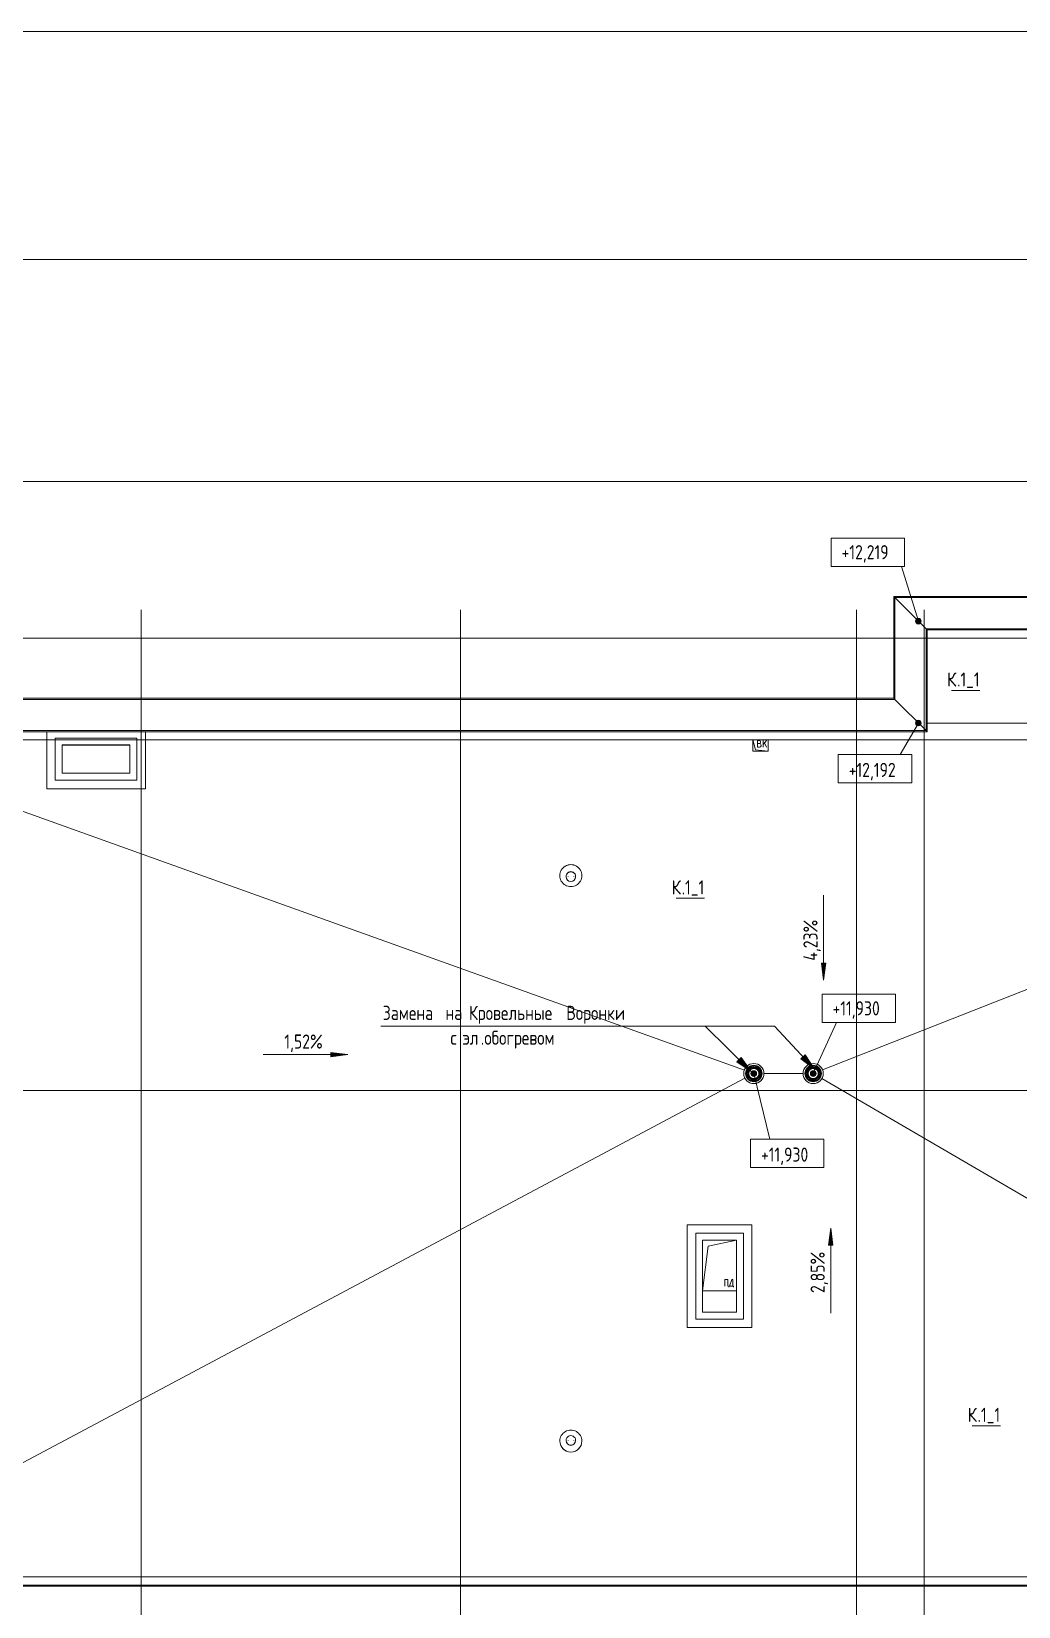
# Model space of a CAD drawing. Header units: millimetres. Extents: x -87434 to 499450, y -468665 to 122144.
# Drawn here: x 406706 to 424157, y -7013 to 20843 of the extents above; entities that cross this region are included whole.
import ezdxf

# ---------------------------------------------------------------- set-up
doc = ezdxf.new("R2010")
doc.units = ezdxf.units.MM
doc.linetypes.add('ADSK_Линия сетки', pattern=[25, 20, -2.5, 0, -2.5])
for name, color, linetype, lineweight in [('Высотные отметки', 252, 'Continuous', 9), ('Крыши', 252, 'Continuous', 9), ('Линии', 252, 'Continuous', 9), ('Марки крыш', 252, 'Continuous', 20), ('Оси', 252, 'Continuous', 9), ('Поручни', 252, 'Continuous', 9), ('Специальное оборудование', 252, 'Continuous', 18), ('Типовые аннотации', 252, 'Continuous', 18), ('Уклоны в точках', 252, 'Continuous', 9)]:
    doc.layers.add(name, color=color, linetype=linetype, lineweight=lineweight)
doc.layers.add('Стены', color=252, linetype='Continuous')
doc.styles.add('GOST Common_3', font='', dxfattribs={"height": 3.5})
doc.styles.get('GOST Common_3').set_extended_font_data('GOST 2.304 type A')

# ---------------------------------------------------------------- blocks, each defined once
blk = doc.blocks.new('TN_Воронка ТехноНИКОЛЬ с обжимным фланцем_ПВХ - Воронка с обжимным металлическим фланцем без обогрева Ø110х450мм-4655435-Маркировочный план кровли')
at = {"layer": 'Специальное оборудование', "flags": 128}
for points in [[(90, 0), (90, 4), (90, 7), (89, 11), (89, 14), (88, 18), (87, 21), (86, 25), (85, 28), (84, 32), (83, 35), (81, 38), (80, 42), (78, 45), (76, 48), (74, 51), (72, 54), (70, 57), (68, 59), (65, 62), (63, 64), (60, 67), (57, 69), (54, 72), (52, 74), (49, 76), (45, 78), (42, 79), (39, 81), (36, 82), (33, 84), (29, 85), (26, 86), (22, 87), (19, 88), (15, 89), (12, 89), (8, 90), (5, 90), (1, 90), (-3, 90), (-6, 90), (-10, 89), (-13, 89), (-17, 88), (-20, 88), (-24, 87), (-27, 86), (-31, 84), (-34, 83), (-37, 82), (-41, 80), (-44, 78), (-47, 77), (-50, 75), (-53, 73), (-56, 70), (-59, 68), (-61, 66), (-64, 63), (-66, 61), (-69, 58), (-71, 55), (-73, 52), (-75, 49), (-77, 46), (-79, 43), (-80, 40), (-82, 37), (-83, 33), (-85, 30), (-86, 27), (-87, 23), (-88, 20), (-88, 16), (-89, 13), (-89, 9), (-90, 6), (-90, 2), (-90, 0)], [(-90, 0), (-90, -4), (-90, -7), (-89, -11), (-89, -14), (-88, -18), (-87, -21), (-86, -25), (-85, -28), (-84, -32), (-83, -35), (-81, -38), (-80, -42), (-78, -45), (-76, -48), (-74, -51), (-72, -54), (-70, -57), (-68, -59), (-65, -62), (-63, -64), (-60, -67), (-57, -69), (-54, -72), (-52, -74), (-49, -76), (-45, -78), (-42, -79), (-39, -81), (-36, -82), (-33, -84), (-29, -85), (-26, -86), (-22, -87), (-19, -88), (-15, -89), (-12, -89), (-8, -90), (-5, -90), (-1, -90), (3, -90), (6, -90), (10, -89), (13, -89), (17, -88), (20, -88), (24, -87), (27, -86), (31, -84), (34, -83), (37, -82), (41, -80), (44, -78), (47, -77), (50, -75), (53, -73), (56, -70), (59, -68), (61, -66), (64, -63), (66, -61), (69, -58), (71, -55), (73, -52), (75, -49), (77, -46), (79, -43), (80, -40), (82, -37), (83, -33), (85, -30), (86, -27), (87, -23), (88, -20), (88, -16), (89, -13), (89, -9), (90, -6), (90, -2), (90, 0)]]:
    blk.add_lwpolyline(points, dxfattribs=at)
at = {"layer": 'Специальное оборудование'}
for radius, start, end in [(178, 360, 180), (178, 180, 360), (130, 360, 180), (130, 180, 360)]:
    blk.add_arc((0, 0), radius, start, end, dxfattribs=at)
blk = doc.blocks.new('TN_Аэратор кровельный ТехноНИКОЛЬ ЭКО_Тип 2 - Аэратор кровельный ТехноНИКОЛЬ ЭКО 110x470мм-V22-Маркировочный план кровли')
at = {"layer": 'Специальное оборудование'}
for p, q in [((-19671, -17828), (-19671, -17831)), ((-19501, -17831), (-19501, -17828)), ((-19781, -17840), (-19781, -17840)), ((-19636, -17831), (-19636, -17834)), ((-19536, -17834), (-19536, -17831)), ((-19391, -17840), (-19391, -17840))]:
    blk.add_line(p, q, dxfattribs=at)
for centre, major_axis, start_param, end_param in [((-19586, -17840), (195, 0), 0, 3.141593), ((-19586, -17828), (85, 0), 0, 3.141593), ((-19586, -17828), (85, 0), 3.141593, 6.283185), ((-19586, -17840), (195, 0), 3.141593, 6.283185), ((-19586, -17840), (195, 0), 3.866576, 5.558202), ((-19586, -17831), (85, 0), 3.141593, 6.283185)]:
    blk.add_ellipse(centre, major_axis=major_axis, ratio=0.999594, start_param=start_param, end_param=end_param, dxfattribs=at)
blk = doc.blocks.new('TN_Аэратор кровельный ТехноНИКОЛЬ ЭКО_Тип 2 - Аэратор кровельный ТехноНИКОЛЬ ЭКО 110x470мм-V23-Маркировочный план кровли')
at = {"layer": 'Специальное оборудование'}
for p, q in [((-19781, -7839), (-19781, -7839)), ((-19671, -7853), (-19671, -7858)), ((-19636, -7849), (-19636, -7853)), ((-19536, -7853), (-19536, -7849)), ((-19501, -7858), (-19501, -7853)), ((-19391, -7839), (-19391, -7839))]:
    blk.add_line(p, q, dxfattribs=at)
for centre, major_axis, start_param, end_param in [((-19586, -7839), (195, 0), 0, 3.141593), ((-19586, -7839), (195, 0), 0.483322, 2.658271), ((-19586, -7853), (85, 0), 0, 3.141593), ((-19586, -7858), (85, 0), 0, 3.141593), ((-19586, -7839), (-195, 0), 0, 3.141593), ((-19586, -7858), (85, 0), 3.141593, 6.283185)]:
    blk.add_ellipse(centre, major_axis=major_axis, ratio=0.999106, start_param=start_param, end_param=end_param, dxfattribs=at)
blk = doc.blocks.new('Ограждение - Ограждение-5289488-Маркировочный план кровли')
at = {"layer": 'Поручни'}
for p, q in [((-13877, -2902), (-13856, -2923)), ((-13877, -2902), (-13877, -4702)), ((-13856, -2923), (-13877, -2902)), ((-8793, -2902), (-13877, -2902)), ((-13856, -2923), (-13306, -3473)), ((-13856, -2923), (-13856, -4723)), ((-13306, -3473), (-13856, -2923)), ((-8814, -2923), (-13856, -2923)), ((-13306, -3473), (-13284, -3494)), ((-13306, -3473), (-13306, -5273)), ((-13284, -3494), (-13306, -3473)), ((-9364, -3473), (-13306, -3473)), ((-13284, -3494), (-13284, -5294)), ((-9385, -3494), (-13284, -3494)), ((-13877, -4702), (-34074, -4702)), ((-13856, -4723), (-34053, -4723)), ((-13877, -4702), (-13856, -4723)), ((-13856, -4723), (-13877, -4702)), ((-13856, -4723), (-13306, -5273)), ((-13306, -5273), (-13856, -4723)), ((-13306, -5273), (-33503, -5273)), ((-13306, -5273), (-13284, -5294)), ((-13284, -5294), (-13306, -5273)), ((-13284, -5294), (-33482, -5294)), ((-33503, -20407), (34431, -20407)), ((-33482, -20386), (34410, -20386))]:
    blk.add_line(p, q, dxfattribs=at)
blk = doc.blocks.new('Высотные отметки - Рамка-12095-Маркировочный план кровли')
at = {"layer": 'Типовые аннотации', "lineweight": 20}
for p, q in [((-6.5, 0), (-6.5, 5)), ((-6.5, 5), (6.5, 5)), ((6.5, 5), (6.5, 0)), ((6.5, 0), (-6.5, 0))]:
    blk.add_line(p, q, dxfattribs=at)
blk = doc.blocks.new('ADSK_Марка_Крыша - Экземпляр_ADSK_Позиция-153527-Маркировочный план кровли')
at = {"layer": 'Марки крыш'}
blk.add_line((-2.5, 0), (2.5, 0), dxfattribs=at)
blk = doc.blocks.new('ADSK_Аннотация_Текст_сВыноской - Текст с выноской-3909399-Маркировочный план кровли')
at = {"layer": 'Типовые аннотации', "lineweight": 20}
blk.add_line((-22.5, 0), (22.5, 0), dxfattribs=at)
blk = doc.blocks.new('Кровля_Живописная')
at = {"layer": 'Высотные отметки'}
h = blk.add_hatch(color=256, dxfattribs=at)
edge = h.paths.add_edge_path()
edge.add_arc((-48443, 17638), 50, 0, 360)
h = blk.add_hatch(color=256, dxfattribs=at)
edge = h.paths.add_edge_path()
edge.add_arc((-48443, 15838), 50, 0, 360)
h = blk.add_hatch(color=256, dxfattribs=at)
edge = h.paths.add_edge_path()
edge.add_arc((-51353, 9638), 50, 0, 360)
h = blk.add_hatch(color=256, dxfattribs=at)
edge = h.paths.add_edge_path()
edge.add_arc((-50303, 9638), 50, 0, 360)
at = {"layer": 'Типовые аннотации', "lineweight": 20}
for points in [[(-51402, 9675), (-51579, 9923), (-51653, 9848)], [(-50281, 9716), (-50446, 9972), (-50523, 9900)]]:
    blk.add_hatch(color=256, dxfattribs=at).paths.add_polyline_path(points)
at = {"layer": 'Уклоны в точках'}
for points in [[(-50119, 11291), (-50079, 11591), (-50158, 11591)], [(-58529, 9973), (-58829, 10012), (-58829, 9933)], [(-49993, 6902), (-50032, 6602), (-49953, 6602)]]:
    blk.add_hatch(color=256, dxfattribs=at).paths.add_polyline_path(points)
at = {"color": 251, "lineweight": 18, "true_color": 0x636466}
for p, q in [((-51373, 15538), (-51325, 15361)), ((-51373, 15538), (-51098, 15538)), ((-51373, 15338), (-51373, 15538)), ((-51098, 15338), (-51373, 15338)), ((-51325, 15361), (-51098, 15338)), ((-51258, 15530), (-51288, 15530)), ((-51288, 15530), (-51288, 15410)), ((-51255, 15476), (-51288, 15476)), ((-51288, 15410), (-51251, 15410)), ((-51235, 15496), (-51235, 15506)), ((-51225, 15436), (-51225, 15446)), ((-51128, 15530), (-51188, 15458)), ((-51188, 15410), (-51188, 15530)), ((-51128, 15410), (-51164, 15487)), ((-51098, 15538), (-51098, 15338)), ((-52258, 5793), (-52258, 6693)), ((-52258, 6693), (-51658, 6693)), ((-52160, 6587), (-51658, 6693)), ((-51658, 6693), (-51658, 5793)), ((-52258, 5793), (-52160, 6587)), ((-51810, 5997), (-51867, 5997)), ((-51867, 5877), (-51867, 5997)), ((-51810, 5877), (-51810, 5997)), ((-51794, 5877), (-51794, 5862)), ((-51784, 5877), (-51794, 5877)), ((-51741, 5997), (-51784, 5877)), ((-51784, 5877), (-51721, 5877)), ((-51721, 5997), (-51741, 5997)), ((-51721, 5877), (-51721, 5997)), ((-51721, 5877), (-51711, 5877)), ((-51711, 5877), (-51711, 5862)), ((-51658, 5793), (-52258, 5793))]:
    blk.add_line(p, q, dxfattribs=at)
for centre, radius, start, end in [((-51258, 15506), 23.3, 0, 90), ((-51255, 15496), 20, 270, 0), ((-51255, 15446), 30, 0, 90), ((-51251, 15436), 26.7, 270, 0)]:
    blk.add_arc(centre, radius, start, end, dxfattribs=at)
at = {"layer": 'Высотные отметки', "lineweight": 20}
for p, q in [((-48741, 18608), (-49337, 18608)), ((-48443, 17638), (-48741, 18608)), ((-48443, 15838), (-48764, 15282)), ((-48764, 15282), (-49211, 15282)), ((-50303, 9638), (-49890, 10540)), ((-49890, 10540), (-49497, 10540)), ((-51353, 9638), (-51067, 8479)), ((-51067, 8479), (-50762, 8479))]:
    blk.add_line(p, q, dxfattribs=at)
at = {"layer": 'Высотные отметки'}
for centre in [(-48443, 17638), (-48443, 15838), (-51353, 9638), (-50303, 9638)]:
    blk.add_circle(centre, 50, dxfattribs=at)
at = {"layer": 'Крыши'}
for p, q in [((-34930, 15684), (-50139, 9703)), ((-48287, 15838), (-44387, 15838)), ((-63583, 15448), (-62383, 15448)), ((-66482, 15065), (-51519, 9698)), ((-51509, 9555), (-67558, 1013)), ((-50481, 9638), (-51176, 9638)), ((-50150, 9549), (-34802, 592))]:
    blk.add_line(p, q, dxfattribs=at)
at = {"layer": 'Крыши', "color": 251, "true_color": 0x636466}
for p, q in [((-52258, 5793), (-52258, 6693)), ((-51658, 5793), (-52258, 5793))]:
    blk.add_line(p, q, dxfattribs=at)
at = {"layer": 'Линии', "lineweight": 30}
for centre, radius in [((-51353, 9638), 140), ((-50303, 9638), 140), ((-51353, 9638), 110), ((-50303, 9638), 110)]:
    blk.add_circle(centre, radius, dxfattribs=at)
at = {"layer": 'Оси', "linetype": 'ADSK_Линия сетки'}
for p, q in [((-27784, 28068), (-75410, 28068)), ((-27784, 24038), (-75410, 24038)), ((-28051, 20108), (-75410, 20108)), ((-62188, 17838), (-62188, -12888)), ((-56538, 17838), (-56538, -12888)), ((-49538, 17838), (-49538, -12888)), ((-48338, 17838), (-48338, -11618)), ((1529, 17338), (-75410, 17338)), ((1529, 15538), (-75410, 15538)), ((1529, 9338), (-75410, 9338)), ((1529, 738), (-75410, 738))]:
    blk.add_line(p, q, dxfattribs=at)
at = {"layer": 'Стены', "lineweight": 18}
for p, q in [((-63855, 14676), (-63855, 15684)), ((-62111, 15684), (-62111, 14676)), ((-63703, 14828), (-63703, 15572)), ((-62263, 15572), (-63703, 15572)), ((-63703, 15572), (-63703, 14828)), ((-62383, 15452), (-63583, 15452)), ((-63583, 15452), (-63583, 14948)), ((-62383, 14948), (-62383, 15452)), ((-62263, 15572), (-62263, 14828)), ((-63703, 14828), (-62263, 14828)), ((-63583, 14948), (-62383, 14948)), ((-62111, 14676), (-63855, 14676)), ((-52530, 5145), (-52530, 6965)), ((-51386, 6965), (-51386, 5145)), ((-52378, 5297), (-52378, 6813)), ((-52258, 6693), (-52258, 5417)), ((-51658, 5417), (-51658, 6693)), ((-51538, 6813), (-51538, 5297)), ((-51538, 5297), (-52378, 5297)), ((-52258, 5417), (-51658, 5417)), ((-51386, 5145), (-52530, 5145))]:
    blk.add_line(p, q, dxfattribs=at)
at = {"layer": 'Стены', "color": 251, "lineweight": 18, "true_color": 0x636466}
for p, q in [((-52530, 6965), (-51386, 6965)), ((-52378, 6813), (-51538, 6813)), ((-51658, 6693), (-52258, 6693))]:
    blk.add_line(p, q, dxfattribs=at)
at = {"layer": 'Типовые аннотации', "lineweight": 20}
for p, q in [((-50985, 10475), (-53449, 10475)), ((-52215, 10475), (-53449, 10475)), ((-51402, 9675), (-52215, 10475)), ((-50281, 9716), (-50985, 10475)), ((-51579, 9923), (-51653, 9848)), ((-51653, 9848), (-51402, 9675)), ((-51402, 9675), (-51579, 9923)), ((-50446, 9972), (-50523, 9900)), ((-50523, 9900), (-50281, 9716)), ((-50281, 9716), (-50446, 9972))]:
    blk.add_line(p, q, dxfattribs=at)
at = {"layer": 'Уклоны в точках', "lineweight": 20}
for p, q in [((-50119, 12791), (-50119, 11291)), ((-60029, 9973), (-58529, 9973)), ((-49993, 5402), (-49993, 6902))]:
    blk.add_line(p, q, dxfattribs=at)
at = {"layer": 'Уклоны в точках'}
for p, q in [((-50079, 11591), (-50158, 11591)), ((-50158, 11591), (-50119, 11291)), ((-50119, 11291), (-50079, 11591)), ((-58529, 9973), (-58829, 10012)), ((-58829, 10012), (-58829, 9933)), ((-58829, 9933), (-58529, 9973)), ((-49993, 6902), (-50032, 6602)), ((-49953, 6602), (-49993, 6902)), ((-50032, 6602), (-49953, 6602))]:
    blk.add_line(p, q, dxfattribs=at)
at = {"layer": 'Высотные отметки', "lineweight": 20, "xscale": 99.99999999999993, "yscale": 99.99999999999993, "zscale": 99.99999999999993}
blk.add_blockref('Высотные отметки - Рамка-12095-Маркировочный план кровли', (-49337, 18608), dxfattribs=at)
at = {"layer": 'Высотные отметки', "lineweight": 20, "extrusion": (0, 0, -1), "xscale": 99.99999999999993, "yscale": 99.99999999999993, "zscale": 99.99999999999993, "rotation": 180}
blk.add_blockref('Высотные отметки - Рамка-12095-Маркировочный план кровли', (49211, 15282), dxfattribs=at)
at = {"layer": 'Высотные отметки', "lineweight": 20, "extrusion": (0, 0, -1), "xscale": 99.99999999999993, "yscale": 99.99999999999993, "zscale": 99.99999999999993}
blk.add_blockref('Высотные отметки - Рамка-12095-Маркировочный план кровли', (49497, 10540), dxfattribs=at)
at = {"layer": 'Высотные отметки', "lineweight": 20, "xscale": 99.99999999999993, "yscale": 99.99999999999993, "zscale": 99.99999999999993, "rotation": 180}
blk.add_blockref('Высотные отметки - Рамка-12095-Маркировочный план кровли', (-50762, 8479), dxfattribs=at)
at = {"layer": 'Марки крыш', "xscale": 99.99999999999993, "yscale": 99.99999999999993, "zscale": 99.99999999999993}
for p in [(-47606, 16415), (-52476, 12738), (-47243, 3409)]:
    blk.add_blockref('ADSK_Марка_Крыша - Экземпляр_ADSK_Позиция-153527-Маркировочный план кровли', p, dxfattribs=at)
at = {"layer": 'Поручни'}
blk.add_blockref('Ограждение - Ограждение-5289488-Маркировочный план кровли', (-35002, 20978), dxfattribs=at)
at = {"layer": 'Специальное оборудование'}
for name, p in [('TN_Аэратор кровельный ТехноНИКОЛЬ ЭКО_Тип 2 - Аэратор кровельный ТехноНИКОЛЬ ЭКО 110x470мм-V23-Маркировочный план кровли', (-35002, 20978)), ('TN_Воронка ТехноНИКОЛЬ с обжимным фланцем_ПВХ - Воронка с обжимным металлическим фланцем без обогрева Ø110х450мм-4655435-Маркировочный план кровли', (-51353, 9638)), ('TN_Воронка ТехноНИКОЛЬ с обжимным фланцем_ПВХ - Воронка с обжимным металлическим фланцем без обогрева Ø110х450мм-4655435-Маркировочный план кровли', (-50303, 9638)), ('TN_Аэратор кровельный ТехноНИКОЛЬ ЭКО_Тип 2 - Аэратор кровельный ТехноНИКОЛЬ ЭКО 110x470мм-V22-Маркировочный план кровли', (-35002, 20978))]:
    blk.add_blockref(name, p, dxfattribs=at)
at = {"layer": 'Типовые аннотации', "lineweight": 20, "xscale": 100, "yscale": 100, "zscale": 100, "rotation": 180}
blk.add_blockref('ADSK_Аннотация_Текст_сВыноской - Текст с выноской-3909399-Маркировочный план кровли', (-55699, 10475), dxfattribs=at)
at = {"layer": 'Высотные отметки', "lineweight": 20, "char_height": 250, "width": 1113.3, "attachment_point": 1, "line_spacing_factor": 1.022761, "style": 'GOST Common_3'}
for s, insert in [('+12,219', (-49801, 18984)), ('+12,192', (-49675, 15133)), ('+11,930', (-49961, 10917)), ('+11,930', (-51226, 8330))]:
    blk.add_mtext(s, dxfattribs=dict(at, insert=insert))
at = {"layer": 'Марки крыш', "lineweight": 9, "char_height": 250, "attachment_point": 1, "style": 'GOST Common_3'}
for s, insert, width in [('\\fGOST Common|b0|i0|c204|p34|;\\W.9;К', (-47937, 16733), 216.46), ('.1_1', (-47759, 16733), 598.86), ('\\fGOST Common|b0|i0|c204|p34|;\\W.9;К', (-52807, 13056), 216.46), ('.1_1', (-52628, 13056), 598.86), ('\\fGOST Common|b0|i0|c204|p34|;\\W.9;К', (-47574, 3727), 216.46), ('.1_1', (-47396, 3727), 598.86)]:
    blk.add_mtext(s, dxfattribs=dict(at, insert=insert, width=width))
at = {"layer": 'Типовые аннотации', "lineweight": 9, "char_height": 250, "attachment_point": 1, "style": 'GOST Common_3'}
for s, insert, width in [('Замена', (-57913, 10836), 1248.23), ('на', (-56806, 10836), 411.27), ('Кровельные', (-56389, 10836), 1991.39), ('Воронки', (-54669, 10836), 1392.53), ('\\fGOST Common|b0|i0|c204|p34|;\\W.9;с', (-56718, 10397), 165.95), ('эл', (-56504, 10397), 389.62), ('обогревом', (-56117, 10397), 1774.94), ('\\fGOST Common|b0|i0|c204|p34|;\\W.9;.', (-56182, 10397), 79.37)]:
    blk.add_mtext(s, dxfattribs=dict(at, insert=insert, width=width))
at = {"layer": 'Уклоны в точках', "lineweight": 20, "char_height": 250, "attachment_point": 1, "rotation": 90, "line_spacing_factor": 1.022761, "style": 'GOST Common_3'}
for s, insert, width in [('4,23%', (-50476, 11634), 977.53), ('2,85%', (-50349, 5756), 950.38)]:
    blk.add_mtext(s, dxfattribs=dict(at, insert=insert, width=width))
at = {"layer": 'Уклоны в точках', "lineweight": 20, "insert": (-59654, 10329), "char_height": 250, "width": 899.09, "attachment_point": 1, "line_spacing_factor": 1.022761, "style": 'GOST Common_3'}
blk.add_mtext('1,52%', dxfattribs=at)

msp = doc.modelspace()

# ---------------------------------------------------------------- block references
at = {"color": 0}
msp.add_blockref('Кровля_Живописная', (470829.95926, -7224.74798), dxfattribs=at)

doc.saveas('drawing.dxf')
